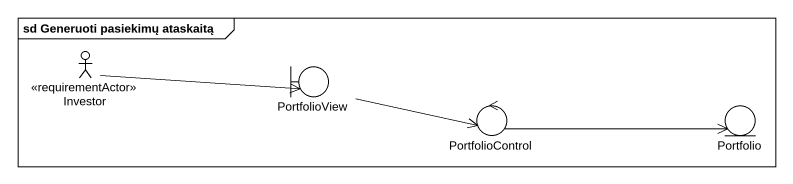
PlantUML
@startuml
mainframe sd Generuoti pasiekimų ataskaitą
actor Investor <<requirementActor>>
boundary PortfolioView
control PortfolioControl
entity Portfolio
Investor -right-> PortfolioView
PortfolioView -right-> PortfolioControl
PortfolioControl -right-> Portfolio
@enduml
